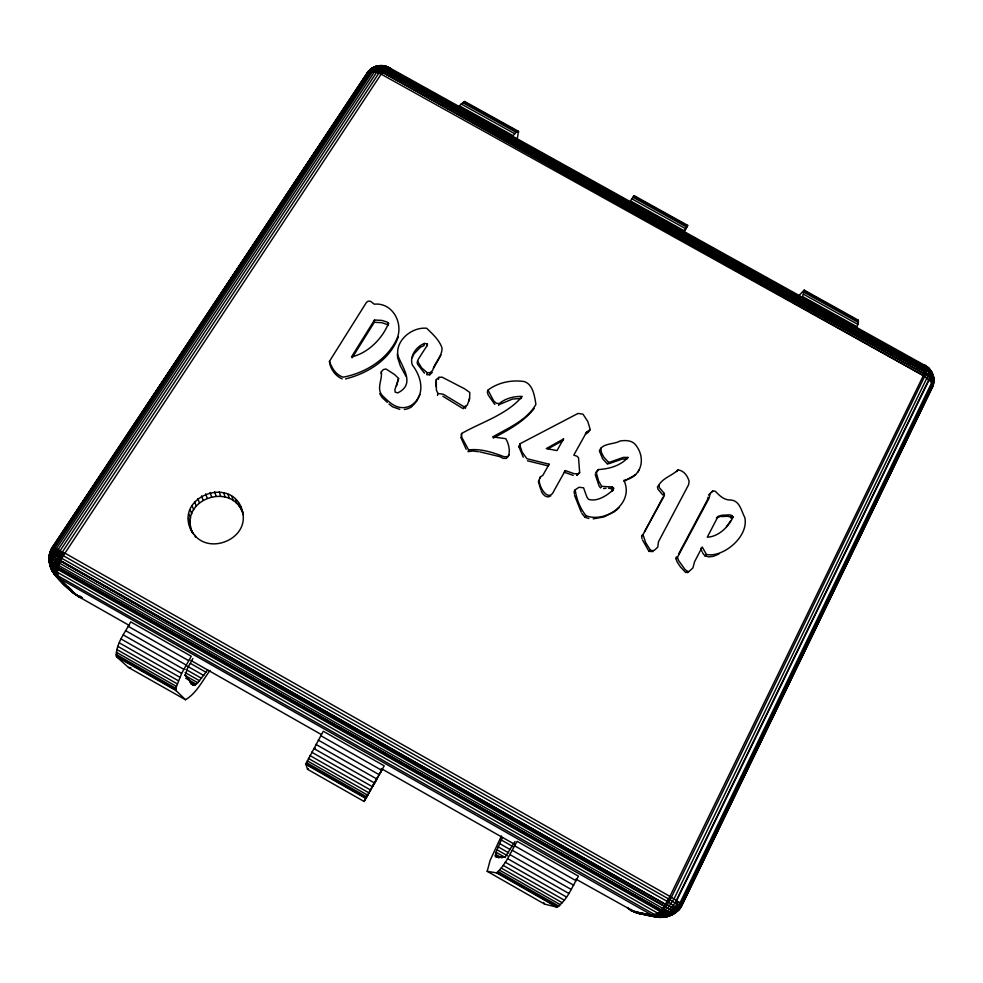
<?xml version="1.0" encoding="UTF-8"?>
<svg xmlns="http://www.w3.org/2000/svg" width="983" height="983" viewBox="0 0 983 983"><rect width="100%" height="100%" fill="white"/><g stroke="black" fill="none" stroke-linecap="round" stroke-linejoin="round"><path stroke-width="1.47" d="M575.891 879.109L635.387 912.31L654.911 915.898L660.269 913.072L664.176 908.525L664.189 906.375L669.927 896.398L923.356 375.592L925.519 370.333L925.863 366.892L925.31 365.627L389.182 67.643C383.567 64.116 374.978 65.812 371.046 71.083L54.815 547.936C50.661 553.564 52.824 561.834 58.599 565.434L662.739 908.366C669.927 913.907 678.123 914.657 682.276 904.741L932.375 387.142C936.221 379.008 932.203 367.949 923.602 364.816L928.222 367.581L933.469 376.71L931.859 372.348L930.741 371.623M579.663 472.528L576.738 475.391L579.663 472.528L578.532 457.881L577.095 456.296L573.789 455.104L586.544 432.25L590.218 429.583L587.822 421.523L582.968 414.162L578.004 413.45L520.118 443.702L519.012 446.958L523.251 457.23M129.473 625.557L80.164 597.553C70.997 590.648 54.249 581.039 57.96 567.523C59.422 562.362 62.064 557.644 64.952 553.159L381.146 74.13L386.466 68.146L389.182 67.643L391.111 68.847L383.235 65.714L925.986 368.023L926.981 369.633L924.684 376.378L671.426 897.258L667.211 904.581L665.688 906.682L664.189 906.375L661.989 911.45L660.269 913.072L657.811 913.232L57.37 572.315C47.749 568.297 47.184 555.039 52.332 547.248L367.421 72.582C371.07 67.323 377.939 64.669 384.206 65.812M49.58 554.031L52.541 571.725L71.403 591.385L79.488 597.111C65.013 586.925 40.328 568.186 52.308 547.506L366.868 73.602L370.333 69.474L373.479 67.422L378.738 65.726L383.628 66.402M375.764 66.5L370.665 69.179L368.306 71.808L51.976 548.563L49.617 558.184L52.677 564.402L53.844 573.482L72.128 592.012L76.613 595.28L80.692 596.411M82.535 598.057C70.911 594.518 64.989 581.973 55.38 575.08C51.276 566.233 58.796 558.541 64.952 553.159L671.426 897.258L682.03 904.311L680.568 907.321M629.28 908.722L630.914 910.479C646.753 915.665 671.868 924.782 682.018 904.901L932.375 387.142L932.351 384.39C934.759 380.421 933.678 375.58 930.84 372.09L928.222 367.581M932.474 386.552C935.988 380.237 932.167 372.95 925.519 370.333L384.943 69.326L925.089 371.562L383.653 70.727L379.807 70.125L376.993 71.759L59.938 551.033L59.398 554.781L61.831 558.344L668.698 902.271L678.86 909.558L680.605 906.768L670.111 899.814L63.33 555.739L62.101 553.933L62.371 552.041L378.934 73.012L380.47 71.992L382.424 72.3L924.229 373.7C929.513 376.231 936.799 382.94 931.171 388.715L932.375 387.142L932.523 383.935M60.749 557.25L63.33 555.739C58.378 561.453 53.721 569.833 57.505 577.377L652.11 915.21C659.47 918.994 668.833 917.508 674.94 912.224L673.257 914.006L679.069 909.373M680.85 907.186L677.963 909.902L680.912 906.768L932.597 385.852L933.813 380.79L930.25 375.666L924.966 371.918L383.653 70.727L924.229 373.7M49.838 554.473L51.976 548.563L64.952 553.159L56.744 554.289L50.072 556.575L49.875 559.069L51.325 562.509L56.498 567.744L57.481 570.877L51.558 565.618L56.166 559.892L64.952 553.159L55.036 551.193L50.305 551.402C46.938 562.251 51.583 574.084 60.946 580.437M932.351 384.39L930.545 381.293L932.4 373.847L930.889 370.64M185.504 699.736L176.092 690.631L175.822 688.346L181.634 673.392L191.23 656.251L130.714 621.883C125.21 632.683 115.244 644.209 116.596 656.791L128.466 667.445L185.504 699.736C196.563 693.261 202.535 680.506 210.018 670.455M933.383 376.44L933.85 380.04L933.076 375.936L931.479 373.393L932.99 374.892L933.555 380.323M627.645 907.506L629.194 909.386L633.949 911.597L652.11 915.21L657.578 913.354L658.893 914.129C666.707 912.912 673.134 907.321 676.402 900.256L928.886 379.524L930.496 373.872L930.09 369.878L925.372 365.774C931.184 369.252 935.312 376.256 931.638 382.817L680.089 902.701L674.989 909.435L661.448 917.458M933.727 382.387L933.629 377.681M653.634 915.972L653.683 914.989L657.025 916.709L658.794 916.193L664.397 912.408L664.299 910.995L661.35 910.049L57.96 567.523C51.386 563.345 48.867 553.945 53.623 547.47L369.559 71.292L374.314 67.028L381.269 65.542M654.911 915.898L654.961 914.804L57.813 575.731C52.173 572.315 48.732 565.864 50.416 559.278L56.928 555.678L64.952 553.159L54.606 552.987L49.543 554.523M925.089 371.562L384.795 69.461L379.155 68.564L375.027 70.973L58.169 549.509C55.331 553.245 57.137 558.307 60.479 560.961L664.189 906.375L59.484 563.161C54.655 560.187 52.873 553.282 56.338 548.625L373.208 70.481L378.553 67.372L386.417 66.955L928.652 368.428L928.751 372.41L926.944 377.902L674.043 898.806L667.838 907.936L660.269 913.072L660.06 911.376L662.739 908.366M388.518 323.174C382.657 338.41 367.974 353.241 351.496 356.89L374.474 320.016L381.932 320.409L387.339 322.191L388.518 323.174L388.285 325.434M933.113 375.555L933.076 376.206L932.793 374.683L933.739 378.295M518.471 131.329L516.063 132.287L513.126 135.679L459.344 105.783L464.713 101.495L518.471 131.329L517.107 139.647M352.209 357.763L374.302 322.289L374.474 320.016M49.334 561.834L49.875 559.069L49.642 564.217L49.629 554.277M49.789 563.714L50.231 560.31L50.108 566.171L50.121 559.929C47.97 567.683 54.274 574.699 59.926 579.073M50.366 553.785L51.435 548.969M191.759 531.041C179.717 498.086 233.868 481.08 243.256 514.662C236.19 472.049 169.58 496.857 193.024 533.683L190.051 527.171M930.545 381.293L923.356 375.592L381.146 74.13L382.596 65.824L388.052 66.942L390.644 69.523M654.961 914.804L660.994 916.721L665.344 916.906L668.772 914.743L670.443 912.421L660.994 916.721L657.025 916.709M381.158 373.823L381.355 371.758L383.321 369.571L385.975 368.994L394.65 374.584L398.606 378.529L396.493 385.95M436.317 379.573L436.391 390.104L437.951 393.483L443.308 394.257L464.123 406.827L467.244 405.131L469.628 398.815L469.8 392.487L464.701 388.85L442.031 377.14L438.873 377.361L436.317 379.573L435.899 386.491M613.638 488.182L612.286 491.168L613.638 488.182L612.397 486.978L601.719 486.352L598.622 481.043L596.349 472.86L598.364 469.555C609.128 468.928 620.592 465.795 627.965 457.427L623.357 457.39L608.735 462.526L607.568 464.197L602.616 458.778L599.36 450.914C602.247 442.891 613.92 444.611 620.138 440.974C625.397 440.212 631.541 440.126 635.337 444.525C646.249 457.697 642.145 477.038 623.922 480.331C634.563 502.718 606.474 523.214 586.138 515.817C580.093 508.604 576.517 499.069 575.178 489.817L579.024 487.261L583.583 487.814L586.826 496.943L588.522 499.339C597.271 502.116 607.224 495.334 613.49 489.608M508.26 456.64C510.472 450.914 508.813 443.788 505.766 438.664L492.729 436.931C507.953 428.084 526.999 420.319 535.919 404.32C534.568 396.432 533.204 384.734 524.48 381.601C512.082 379.598 498.012 382.399 487.986 390.104L487.322 392.082L488.293 395.141L494.781 404.418M49.617 558.184L49.457 562.116L49.433 556.366M51.534 549.423L52.763 547.236L62.371 552.041M798.515 296.055L804.18 290.096L802.595 296.547L857.016 326.798L858.38 322.51L857.901 319.942M929.525 369.854L930.84 372.09L386 68.417L381.834 67.237L382.596 65.824L374.314 67.028M469.051 400.757L469.407 398.275M320.753 735.677L381.711 770.316L364.103 801.464L307.495 769.259L305.946 764.467L306.475 762.648L323.296 731.254L384.218 765.843L380.937 771.667M49.15 559.806L50.072 556.575M933.383 382.657L933.727 379.659L933.137 385.139M417.075 363.132L418.266 359.286L427.458 344.984L427.322 343.817L424.361 343.485C416.276 346.507 409.272 356.276 412.332 365.012C421.314 376.489 425.713 393.925 412.651 404.357A16.06 15.224 10.8 0 1 403.497 407.65C394.515 408.006 388.236 401.236 382.313 395.535C376.084 388.678 382.534 379.635 381.355 371.758M424.361 343.485L423.98 345.66L420.466 347.22L414.715 353.167M707.969 497.312L707.588 499.499L678.553 554.154M426.929 345.991L427.322 343.817M932.265 384.193L681.293 903.623L676.083 910.258L671.61 913.195L669.054 913.318L668.772 914.743L660.269 913.072M417.431 361.031L421.732 367.974L427.163 372.68L426.769 374.732L429.731 374.769L432.274 372.422M429.731 374.769L430.136 372.704L432.692 370.358C434.597 362.408 442.215 356.657 442.043 348.019C439.376 340.093 432.569 333.913 426.659 328.273C412.246 326.737 395.203 340.278 397.931 355.723C402.809 368.109 415.551 384.328 397.697 392.905L395.166 392.143L394.871 389.71L398.606 378.529M519.012 446.958L520.118 443.702M49.273 557.742L49.691 555.714M933.592 377.337L932.965 376.845M515.043 841.485L505.188 856.992L495.444 856.906L496.01 852.212L502.436 837.393M600.711 448.211L601.436 452.549L603.771 457.083L608.735 462.526M633.949 911.597L638.151 913.244L659.593 917.434L667.383 916.586L671.61 913.195L668.477 915.615L661.006 914.952L662.825 911.843M438.43 379.401L438.873 377.361M498.713 405.488L499.413 403.571C505.422 398.201 514.306 396.174 522.243 396.444C506.626 414.863 482.051 421.842 461.629 433.491L461.764 437.288L468.621 449.919L468.043 451.664L472.884 451.013L478.365 451.676M437.496 395.449L437.951 393.483M712.7 491.058L710.095 493.552L709.198 497.988L677.434 557.361L678.663 560.703L685.102 569.562L687.301 571.381L688.985 571.492L692.904 567.965L694.563 561.784L702.231 546.99L706.433 554.498C723.672 557.816 749.132 536.177 744.782 517.488C741.035 510.472 739.707 499.696 729.423 499.991C723.39 499.634 719.151 495.285 715.243 491.168L712.7 491.058L711.078 492.606M687.301 571.381L685.765 572.597L680.285 566.712L677.164 561.969L675.948 558.639L676.365 556.906M55.38 575.08L70.678 590.5L54.876 574.809L58.022 577.893M463.558 408.744L464.123 406.827M372.594 67.827L376.673 66.574L371.095 68.871L367.47 73.086L369.325 71.857M465.328 408.436L465.893 406.507M461.076 435.309L461.629 433.491M377.558 71.194L381.146 74.13L384.537 66.254L378 66.549L381.146 74.13L374.683 71.501L368.207 71.526L370.186 70.395L373.208 70.481L378.934 73.012L374.277 69.388L370.665 69.179M733.048 517.033C728.698 526.827 718.487 536.73 707.293 537.197L718.02 516.48L721.547 515.276L729.644 514.859L732.224 515.62L733.048 517.033L731.327 518.471L730.516 517.058L727.948 516.308L721.276 516.542M658.794 485.27C662.579 478.107 672.225 475.575 677.975 469.985C683.861 470.39 687.645 476.042 689.12 481.252L688.567 484.779L658.524 541.67L657.75 547.101L654.432 550.259L652.319 550.701L650.341 550.062L645.671 542.628L642.98 534.629L664.373 495.69L664.324 493.478L659.433 487.703L658.794 485.27L657.406 486.855L658.045 489.264L662.898 495.027L664.324 493.478M540.785 489.559L538.389 481.731L540.453 476.841L542.837 475.379L549.116 464.209L526.913 458.692L522.231 452.254L519.81 445.201M633.716 197.448L634.121 195.629L630.459 200.888L684.561 230.956L687.695 225.365L634.121 195.629M669.337 915.996L674.412 912.408L673.797 911.855L670.799 913.232L669.46 915.431L672.261 913.06L670.431 915.185L667.678 916.475L672.323 914.473L676.746 910.86L682.03 904.311M314.843 748.825L315.138 748.088M398.201 336.985C390.411 359.483 367.691 373.442 345.598 378.91M509.01 454.932L506.405 458.373L503.161 458.373L499.917 456.665L479.741 451.836M385.619 66.586L388.531 67.348L386.417 66.955L382.424 72.3L923.356 375.592M656.681 915.37L657.578 913.354M440.974 355.035L433.589 368.22M419.962 394.552L416.718 401.236L413.192 405.279M637.979 472.012L638.901 470.132M679.88 906.093L681.145 903.512M412.16 357.714L413.966 354.15M501.404 835.955L490.136 860.346L487.199 871.319L496.538 872.855L556.833 907.137C567.424 900.342 572.057 886.654 578.508 876.185L517.181 841.35C510.755 851.954 505.926 864.61 496.538 872.855M364.103 801.464L373.638 784.434M644.516 531.852L662.947 497.226M539.556 478.475L540.453 476.841M549.116 464.209L548.182 465.881L527.478 460.806M563.542 438.959L557.005 450.583L546.29 448.58L563.542 438.959L562.559 440.728L548.023 448.838M577.783 473.757L574.244 473.732L565.262 470.587L554.093 490.591C548.76 503.382 538.831 487.113 539.274 480.122M377.202 778.118L372.336 786.805L377.361 778.032M374.228 783.377L382.24 769.124M379.217 774.493L381.207 770.93M687.695 225.365L683.689 232.443M51.325 562.509L50.514 565.532L51.804 569.255L50.305 565.987M192.889 658.524L187.765 667.776L185.173 675.137L193.442 685.237L194.99 685.114L197.792 682.743L207.671 669.964M586.544 432.25L585.463 434.044L588.08 432.581L590.218 429.583M565.262 470.587L564.267 472.233L573.212 475.367M933.776 381.748L933.678 380.667M666.695 914.743L675.395 906.375L678.553 901.644M329.465 361.314L366.45 302.395L368.244 301.142L370.505 301.289L374.29 304.177C393.053 302.272 404.124 324.267 396.468 339.811C386.589 360.073 364.828 373.024 343.288 377.165C336.137 375.174 331.713 367.974 329.465 361.314C330.005 368.613 335.4 376.108 342.195 378.86M677.963 909.902L680.912 906.768M367.47 73.086L370.333 69.474L374.007 67.335L373.171 67.569M56.031 542.837L60.282 536.435M61.978 533.88L66.217 527.49M68.761 523.656L72.164 518.533M74.708 514.699L85.742 498.074M87.438 495.518L91.677 489.116M93.385 486.56L97.624 480.171M99.32 477.615L102.711 472.491M106.115 467.38L108.658 463.546M112.05 458.434L114.593 454.588M117.997 449.477L122.236 443.087M124.78 439.241L128.171 434.13M130.727 430.296L134.118 425.172M136.662 421.338L141.761 413.671M143.457 411.115L147.696 404.713M149.391 402.158L153.643 395.768M155.339 393.2L159.578 386.81M161.273 384.255L177.407 359.95M179.95 356.116L184.19 349.727M186.733 345.893L190.137 340.769M192.68 336.936L196.072 331.824M198.615 327.978L203.714 320.311M205.41 317.755L209.649 311.353M211.345 308.797L215.596 302.408M217.292 299.852L221.531 293.45M224.075 289.616L241.056 264.034M242.752 261.478L246.991 255.088M248.699 252.533L258.025 238.464M261.429 233.352L263.972 229.506M267.364 224.394L271.603 218.005M273.311 215.437L277.55 209.047M280.094 205.214L283.485 200.09M286.041 196.256L297.075 179.631M298.771 177.075L303.01 170.686M304.705 168.118L308.957 161.728M310.653 159.172L333.569 124.644M335.264 122.089L339.504 115.687M342.047 111.853L345.451 106.742M347.994 102.896L351.386 97.784M353.929 93.95L359.028 86.271M360.724 83.715L364.963 77.325M575.178 489.817L574.133 491.389L574.428 494.13M595.551 472.909L596.669 471.275M597.222 471.201L598.364 469.555M54.397 568.825L58.599 565.434M382.24 65.64L376.931 66.045L376.133 67.09L381.146 74.13L379.856 66.168L380.642 65.64M726.4 526.753L730.578 520.929M601.719 486.352L600.564 487.937L599.126 486.118L595.219 474.494M534.15 408.572C523.706 421.94 507.99 430.222 493.269 438.086M627.965 457.427L626.699 459.11L622.116 459.086L608.944 463.693M581.801 513.372L585.045 517.279L586.138 515.817M641.985 538.721L641.641 536.018L642.747 534.555M608.575 488.268L611.193 488.563L612.397 486.978M664.176 908.525L665.688 906.682L665.528 904.348L59.988 560.212L61.831 558.344M54.36 570.582L56.498 567.744L57.96 567.523L56.498 567.744L57.592 569.341L660.06 911.376L661.399 911.167L661.35 910.049L56.879 566.478M676.23 910.86L671.291 915.087L675.014 912.863L678.835 908.968M667.69 913.146L664.299 910.995L661.313 913.526M676.513 471.619L677.975 469.985M381.785 72.042L383.223 70.518M641.641 536.018L642.98 534.629M308.429 768.657L307.495 769.259M642.575 540.036L648.964 551.377L650.341 550.062M708.485 495.088L710.095 493.552M616.058 510.472L619.118 507.633M674.793 912.47L679.769 908.575M669.239 911.61L664.545 914.473L664.397 912.408M665.344 916.906L668.477 915.615M716.374 517.918L718.02 516.48M370.186 70.395L367.421 72.582L366.659 74.769L367.335 74.511M931.098 388.052L932.093 387.179M675.948 558.639L677.434 557.361M671.364 914.878L676.931 911.167M675.014 912.863L677.422 910.811M58.697 562.473L60.479 560.961L665.528 904.348L667.211 904.581L676.746 910.86L673.257 914.006M730.516 517.058L732.224 515.62M660.06 911.376L657.811 913.232L661.006 914.952M368.207 71.526L370.824 69.719L368.306 71.808M702.526 552.765L704.823 555.788L706.433 554.498M687.436 572.708L688.985 571.492M500.064 404.21L512.475 399.061L521.445 398.398M57.653 564.574L59.484 563.161M635.608 474.715L624.045 481.265M676.599 911.474L678.196 910.27M670.799 913.232L668.772 914.743L669.767 914.645M673.92 912.679L667.383 916.586M671.426 897.258L668.526 899.138L668.698 902.271M615.039 511.406L603.869 516.935L593.216 518.852M52.849 567.289L54.593 566.331M381.146 74.13L376.845 69.437L373.405 67.68L376.636 66.193L375.101 66.758M376.931 66.045L375.998 66.512L378.738 65.726L381.932 66.439L380.188 67.176M371.574 70.285L369.559 71.292L370.259 71.243M382.596 65.824L379.954 66.328M373.405 67.68L379.069 66.107M64.952 553.159L52.21 560.777L50.551 563.873L51.558 565.618M928.001 368.514L928.837 370.898L931.306 371.463L931.921 375.359L932.793 375.346L932.4 373.847M718.917 554.031L713.4 556.304L708.694 556.894L704.823 555.788M550.726 495.924C546.548 498.823 542.677 494.56 541.178 490.861M372.311 67.987L374.007 67.335M371.095 68.871L372.336 68.417M674.412 912.408L673.158 912.851L673.797 911.855L664.459 905.957L60.479 560.961M717.541 517.525L719.875 516.726M669.509 915.124L673.134 913.907M928.837 370.898L931.945 372.999M371.046 71.083L373.208 70.481M926.981 369.633L928.112 369.325L929.525 370.591L925.912 367.372L927.178 367.912L928.112 369.325L382.301 66.5M931.27 379.229L929.144 379.794L676.734 900.465L677.041 904.065M653.031 551.574L648.964 551.377M661.989 911.45L664.299 910.995M670.357 913.256L671.328 913.072M468.621 449.919C480.54 448.432 492.938 452.413 503.898 456.665L507.154 456.665M499.413 403.571L496.366 403.288L493.699 400.904L487.986 390.104M130.825 667.654L128.466 667.445M923.602 364.816L925.47 365.602M603.574 488.563L606.032 488.268M372.766 71.145L375.027 70.973M427.163 372.68L430.136 372.704M387.499 67.766L385.545 67.692L925.986 368.023M374.302 322.289L381.723 322.682L387.118 324.451M663.611 917.397L659.691 916.77L665.688 917.065M925.716 366.72L927.08 366.843M377.533 65.935L378.455 66.033M637.033 911.929L630.914 910.479L637.217 912.949L655.575 916.635L635.387 912.31M374.683 71.501L376.993 71.759M57.592 569.341L56.891 568.027L660.65 910.799L669.054 913.318M641.383 913.674L650.291 915.247M657.713 916.561L662.173 917.348L659.298 916.783M655.575 916.635L638.151 913.244L632.892 911.229L631.233 909.472M659.998 917.422L634.944 911.708L639.294 913.44L657.774 917.164L638.36 912.507M657.774 917.164L638.151 913.244L639.294 913.44L632.892 911.229L637.217 912.949M925.863 366.892L927.178 367.912M487.199 871.319L544.607 904.114L556.833 907.137M82.302 597.689L78.235 596.558L82.24 597.762M585.045 517.279L588.817 518.496M399.774 409.358L392.586 406.827L388.998 404.025M57.125 576.456L58.513 577.033L56.424 574.576L57.751 575.252L55.257 569.526L54.962 564.869L53.18 564.906L53.401 562.94L51.263 561.871L51.89 563.296M462.575 408.338L442.829 396.223M930.004 371.033L930.84 372.09M464.713 101.495L465.758 102.723M925.31 365.627L926.613 366.327M380.298 65.714L381.687 66.463M386.172 66.254L387.572 67.028M804.18 290.096L858.392 320.249M463.743 101.728L518.692 132.14M633.642 196.133L687.35 225.979M804.524 291.091L858.552 321.122M462.514 102.539L516.063 132.287M632.855 197.19L686.712 227.122M804.205 292.406L858.38 322.51M461.039 103.891L514.711 133.725M631.799 198.787L685.778 228.793M803.553 294.236L857.864 324.415M384.943 69.326L925.642 369.903L384.107 66.979M190.776 660.379L321.367 734.547M381.33 768.608L514.588 844.299M128.036 626.22L188.589 660.613M514.76 845.884L576.136 880.743M190.407 663.39L206.074 672.298M501.207 839.937L513.101 846.695M125.505 630.582L186.082 665M318.259 740.088L379.229 774.727M512.303 850.32L573.691 885.204M186.758 665.835L203.776 675.493M499.548 843.537L510.14 849.545M185.848 669.398L201.589 678.344M498.111 846.818L508.727 852.851M123.194 634.883L183.735 669.288M315.875 744.364L376.833 779.003M509.858 854.583L571.221 889.455M185.123 672.556L199.586 680.777M496.919 849.73L507.572 855.788M121.13 639.011L181.634 673.392M313.663 748.419L374.572 783.033M507.486 858.577L568.801 893.412M184.607 675.247L197.792 682.743M496.01 852.212L505.348 857.532M185.664 678.184L196.256 684.205M495.395 854.215L501.932 857.938M189.682 682.104L194.99 685.114M495.088 855.689L499.02 857.926M119.361 642.882L179.791 677.226M191.378 683.959L194.044 685.47M311.648 752.167L372.483 786.744M505.225 862.202L566.466 897M190.825 683.763L193.442 685.237M117.935 646.421L178.255 680.703M309.891 755.534L370.616 790.049M503.136 865.384L564.267 900.133M116.879 649.542L177.075 683.763M308.429 758.434L369.018 792.888M501.256 868.063L562.251 902.738M116.215 652.184L176.252 686.318M307.286 760.817L367.728 795.186M499.622 870.188L560.47 904.778M115.945 654.297L175.822 688.346M306.475 762.648L366.757 796.918M498.283 871.7L558.958 906.203M116.068 655.845L175.76 689.796M306.032 763.865L366.118 798.036M497.251 872.597L557.742 906.99M116.596 656.791L176.092 690.631M305.946 764.467L365.836 798.528M73.75 593.351L74.905 594.076M927.817 367.556L929.66 369.03M71.771 590.66L61.179 580.978M76.613 595.28L71.403 591.385L56.424 576.394L72.128 592.012M544.607 904.114L543.624 902.419M58.169 549.509L59.938 551.033M71.747 590.107L68.454 587.084L71.403 591.385L75.163 593.781L64.325 583.927M928.8 369.719L930.237 371.144M611.193 488.563L612.434 489.755M191.955 531.176C206.061 557.336 251.034 539.36 242.162 510.619M55.675 574.293L52.541 571.184L55.724 574.367M58.992 578.545L52.541 571.725M387.314 402.354L382.104 397.513L379.696 393.642M57.997 577.599L53.844 573.482M424.509 373.221L417.468 364.14M930.434 372.238L932.375 374.523M928.013 369.08L928.763 369.915M56.338 548.625L57.714 550.173M51.521 569.87L52.32 570.779M928.517 368.306L929.746 369.915M387.069 66.844L387.609 67.716M54.815 547.936L55.773 549.485M928.788 369.153L929.549 370.407M56.154 570.189L57.37 572.315M405.918 376.182L400.364 365.934L397.66 357.861L397.316 353.868M933.334 377.927L933.85 380.04M466.175 449.268L460.683 437.079M581.211 512.082L574.588 495.506M665.724 911.868L666.228 912.949M188.883 522.882L190.616 526.802M194.56 534.813L195.666 537.345M188.503 518.459L190.235 522.428M930.852 371.365L931.601 373.098M188.908 514.023L190.641 518.053M700.633 548.305L702.046 551.647M190.088 509.71L191.808 513.777M192.017 505.631L193.7 509.747M194.609 501.908L196.268 506.061M197.829 498.651L199.438 502.841M201.54 495.948L203.112 500.163M205.668 493.871L207.192 498.123M210.079 492.495L211.554 496.747M53.623 547.47L54.139 548.969M214.65 491.832L216.063 496.096M219.258 491.93L220.61 496.182M223.755 492.753L225.058 496.993M228.031 494.302L229.285 498.528M231.963 496.513L233.168 500.716M235.428 499.339L236.596 503.517M238.341 502.706L239.471 506.835M240.602 506.491L241.707 510.582M52.763 547.236L52.861 548.661M667.052 901.804L667.211 904.581M412.307 406.286A15.998 15.175 10.8 0 1 404.308 409.481M50.465 560.777L50.551 563.873L50.465 560.777"/></g></svg>
